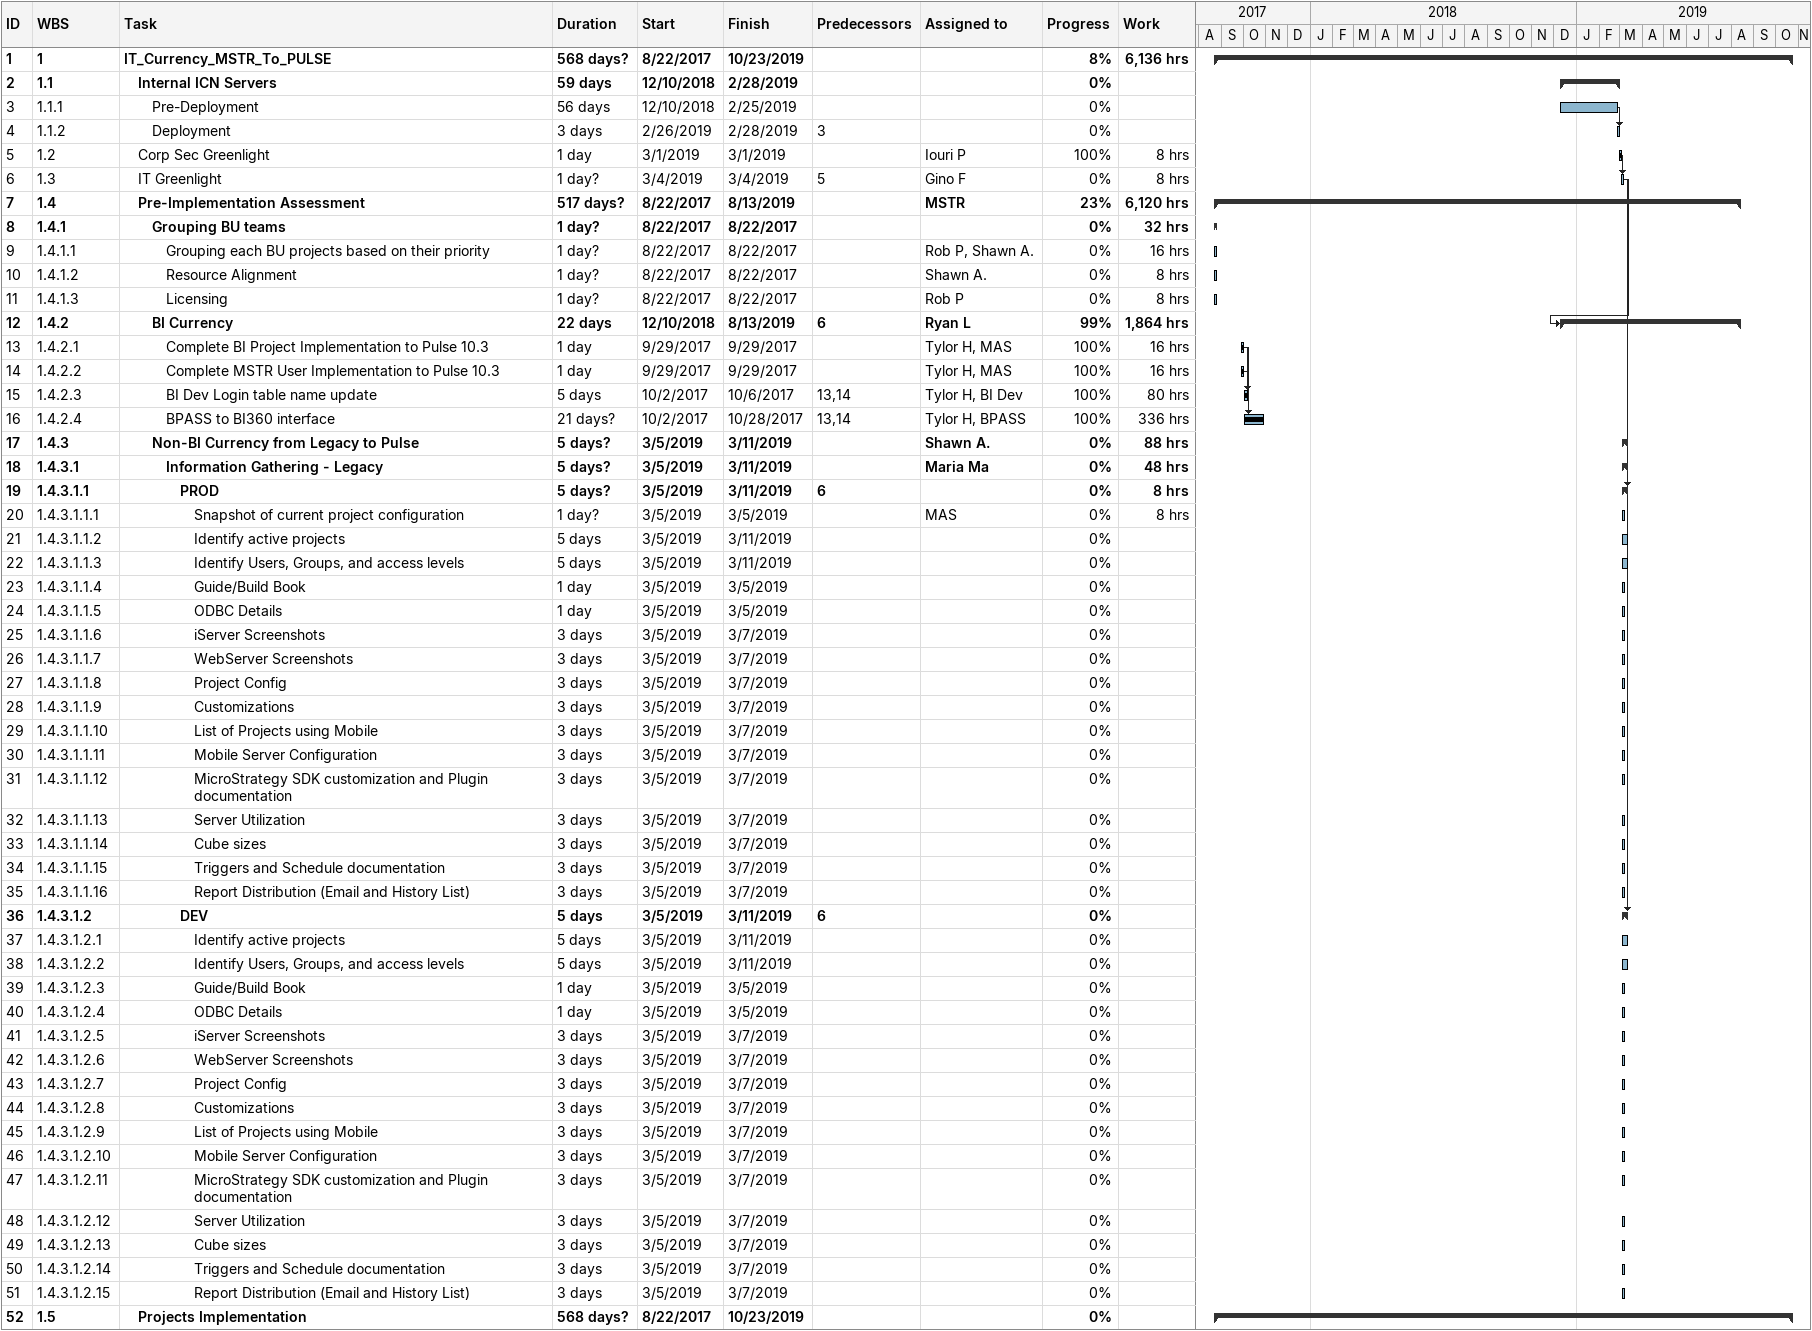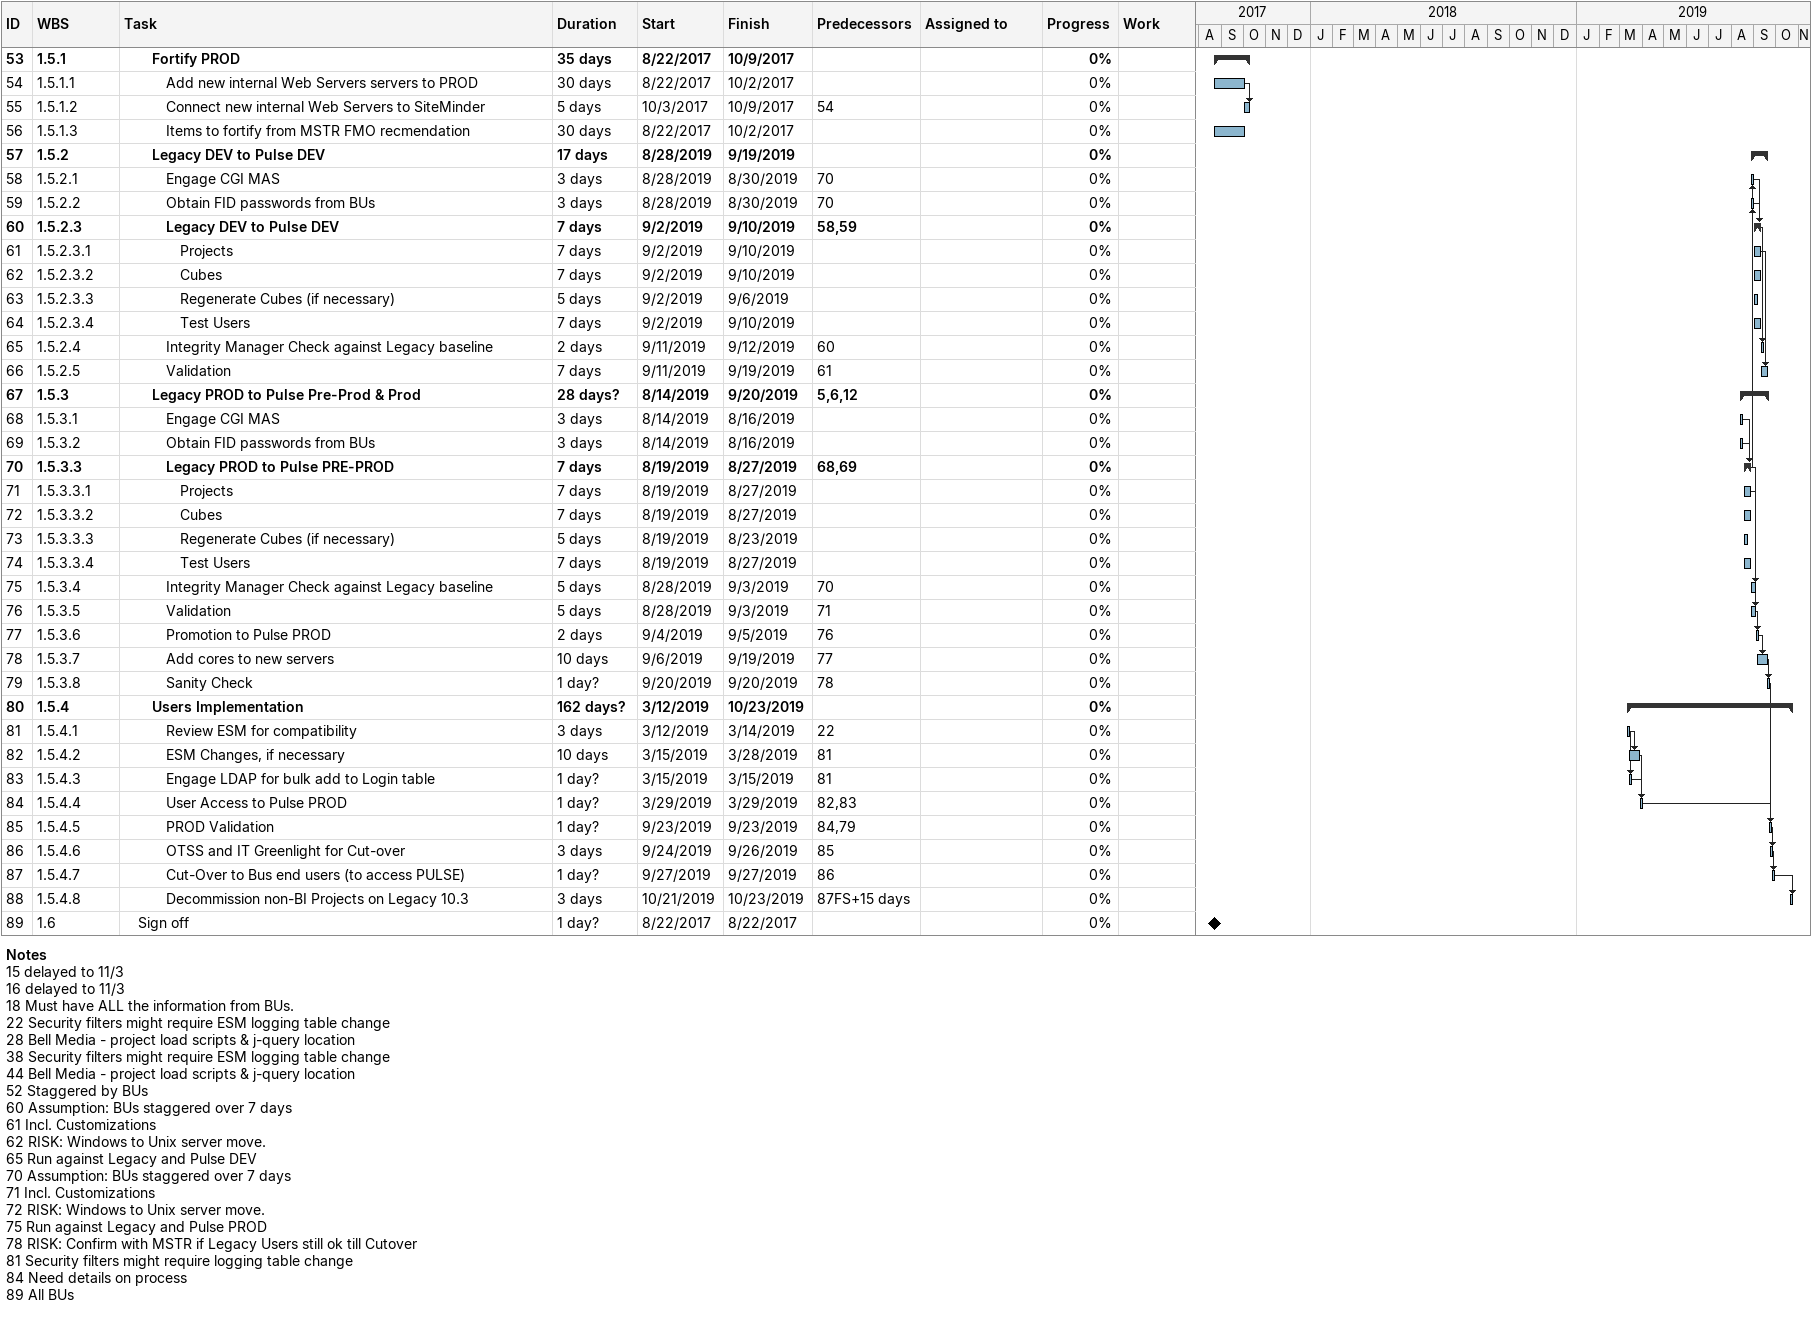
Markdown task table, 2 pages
| ID | WBS | Task | Duration | Start | Finish | Predecessors | Resources | % complete | Work (h) |
|---|---|---|---|---|---|---|---|---|---|
| 1 | 1 | **IT_Currency_MSTR_To_PULSE** | 568d? | 2017-08-22 | 2019-10-23 |  |  | 8 | 6136 |
| 2 | 1.1 | **Internal ICN Servers** | 59d | 2018-12-10 | 2019-02-28 |  |  | 0 |  |
| 3 | 1.1.1 | Pre-Deployment | 56d | 2018-12-10 | 2019-02-25 |  |  | 0 |  |
| 4 | 1.1.2 | Deployment | 3d | 2019-02-26 | 2019-02-28 | 3 |  | 0 |  |
| 5 | 1.2 | Corp Sec Greenlight | 1d | 2019-03-01 | 2019-03-01 |  | Iouri P | 100 | 8 |
| 6 | 1.3 | IT Greenlight | 1d? | 2019-03-04 | 2019-03-04 | 5 | Gino F | 0 | 8 |
| 7 | 1.4 | **Pre-Implementation Assessment** | 517d? | 2017-08-22 | 2019-08-13 |  | MSTR | 23 | 6120 |
| 8 | 1.4.1 | **Grouping BU teams** | 1d? | 2017-08-22 | 2017-08-22 |  |  | 0 | 32 |
| 9 | 1.4.1.1 | Grouping each BU projects based on their priority | 1d? | 2017-08-22 | 2017-08-22 |  | Rob P, Shawn A. | 0 | 16 |
| 10 | 1.4.1.2 | Resource Alignment | 1d? | 2017-08-22 | 2017-08-22 |  | Shawn A. | 0 | 8 |
| 11 | 1.4.1.3 | Licensing | 1d? | 2017-08-22 | 2017-08-22 |  | Rob P | 0 | 8 |
| 12 | 1.4.2 | **BI Currency** | 22d | 2018-12-10 | 2019-08-13 | 6 | Ryan L | 99 | 1864 |
| 13 | 1.4.2.1 | Complete BI Project Implementation to Pulse 10.3 | 1d | 2017-09-29 | 2017-09-29 |  | Tylor H, MAS | 100 | 16 |
| 14 | 1.4.2.2 | Complete MSTR User Implementation to Pulse 10.3 | 1d | 2017-09-29 | 2017-09-29 |  | Tylor H, MAS | 100 | 16 |
| 15 | 1.4.2.3 | BI Dev Login table name update | 5d | 2017-10-02 | 2017-10-06 | 13, 14 | Tylor H, BI Dev | 100 | 80 |
| 16 | 1.4.2.4 | BPASS to BI360 interface | 21d? | 2017-10-02 | 2017-10-28 | 13, 14 | Tylor H, BPASS | 100 | 336 |
| 17 | 1.4.3 | **Non-BI Currency from Legacy to Pulse** | 5d? | 2019-03-05 | 2019-03-11 |  | Shawn A. | 0 | 88 |
| 18 | 1.4.3.1 | **Information Gathering - Legacy** | 5d? | 2019-03-05 | 2019-03-11 |  | Maria Ma | 0 | 48 |
| 19 | 1.4.3.1.1 | **PROD** | 5d? | 2019-03-05 | 2019-03-11 | 6 |  | 0 | 8 |
| 20 | 1.4.3.1.1.1 | Snapshot of current project configuration | 1d? | 2019-03-05 | 2019-03-05 |  | MAS | 0 | 8 |
| 21 | 1.4.3.1.1.2 | Identify active projects | 5d | 2019-03-05 | 2019-03-11 |  |  | 0 |  |
| 22 | 1.4.3.1.1.3 | Identify Users, Groups, and access levels | 5d | 2019-03-05 | 2019-03-11 |  |  | 0 |  |
| 23 | 1.4.3.1.1.4 | Guide/Build Book | 1d | 2019-03-05 | 2019-03-05 |  |  | 0 |  |
| 24 | 1.4.3.1.1.5 | ODBC Details | 1d | 2019-03-05 | 2019-03-05 |  |  | 0 |  |
| 25 | 1.4.3.1.1.6 | iServer Screenshots | 3d | 2019-03-05 | 2019-03-07 |  |  | 0 |  |
| 26 | 1.4.3.1.1.7 | WebServer Screenshots | 3d | 2019-03-05 | 2019-03-07 |  |  | 0 |  |
| 27 | 1.4.3.1.1.8 | Project Config | 3d | 2019-03-05 | 2019-03-07 |  |  | 0 |  |
| 28 | 1.4.3.1.1.9 | Customizations | 3d | 2019-03-05 | 2019-03-07 |  |  | 0 |  |
| 29 | 1.4.3.1.1.10 | List of Projects using Mobile | 3d | 2019-03-05 | 2019-03-07 |  |  | 0 |  |
| 30 | 1.4.3.1.1.11 | Mobile Server Configuration | 3d | 2019-03-05 | 2019-03-07 |  |  | 0 |  |
| 31 | 1.4.3.1.1.12 | MicroStrategy SDK customization and Plugin documentation | 3d | 2019-03-05 | 2019-03-07 |  |  | 0 |  |
| 32 | 1.4.3.1.1.13 | Server Utilization | 3d | 2019-03-05 | 2019-03-07 |  |  | 0 |  |
| 33 | 1.4.3.1.1.14 | Cube sizes | 3d | 2019-03-05 | 2019-03-07 |  |  | 0 |  |
| 34 | 1.4.3.1.1.15 | Triggers and Schedule documentation | 3d | 2019-03-05 | 2019-03-07 |  |  | 0 |  |
| 35 | 1.4.3.1.1.16 | Report Distribution (Email and History List) | 3d | 2019-03-05 | 2019-03-07 |  |  | 0 |  |
| 36 | 1.4.3.1.2 | **DEV** | 5d | 2019-03-05 | 2019-03-11 | 6 |  | 0 |  |
| 37 | 1.4.3.1.2.1 | Identify active projects | 5d | 2019-03-05 | 2019-03-11 |  |  | 0 |  |
| 38 | 1.4.3.1.2.2 | Identify Users, Groups, and access levels | 5d | 2019-03-05 | 2019-03-11 |  |  | 0 |  |
| 39 | 1.4.3.1.2.3 | Guide/Build Book | 1d | 2019-03-05 | 2019-03-05 |  |  | 0 |  |
| 40 | 1.4.3.1.2.4 | ODBC Details | 1d | 2019-03-05 | 2019-03-05 |  |  | 0 |  |
| 41 | 1.4.3.1.2.5 | iServer Screenshots | 3d | 2019-03-05 | 2019-03-07 |  |  | 0 |  |
| 42 | 1.4.3.1.2.6 | WebServer Screenshots | 3d | 2019-03-05 | 2019-03-07 |  |  | 0 |  |
| 43 | 1.4.3.1.2.7 | Project Config | 3d | 2019-03-05 | 2019-03-07 |  |  | 0 |  |
| 44 | 1.4.3.1.2.8 | Customizations | 3d | 2019-03-05 | 2019-03-07 |  |  | 0 |  |
| 45 | 1.4.3.1.2.9 | List of Projects using Mobile | 3d | 2019-03-05 | 2019-03-07 |  |  | 0 |  |
| 46 | 1.4.3.1.2.10 | Mobile Server Configuration | 3d | 2019-03-05 | 2019-03-07 |  |  | 0 |  |
| 47 | 1.4.3.1.2.11 | MicroStrategy SDK customization and Plugin documentation | 3d | 2019-03-05 | 2019-03-07 |  |  | 0 |  |
| 48 | 1.4.3.1.2.12 | Server Utilization | 3d | 2019-03-05 | 2019-03-07 |  |  | 0 |  |
| 49 | 1.4.3.1.2.13 | Cube sizes | 3d | 2019-03-05 | 2019-03-07 |  |  | 0 |  |
| 50 | 1.4.3.1.2.14 | Triggers and Schedule documentation | 3d | 2019-03-05 | 2019-03-07 |  |  | 0 |  |
| 51 | 1.4.3.1.2.15 | Report Distribution (Email and History List) | 3d | 2019-03-05 | 2019-03-07 |  |  | 0 |  |
| 52 | 1.5 | **Projects Implementation** | 568d? | 2017-08-22 | 2019-10-23 |  |  | 0 |  |
| 53 | 1.5.1 | **Fortify PROD** | 35d | 2017-08-22 | 2017-10-09 |  |  | 0 |  |
| 54 | 1.5.1.1 | Add new internal Web Servers servers to PROD | 30d | 2017-08-22 | 2017-10-02 |  |  | 0 |  |
| 55 | 1.5.1.2 | Connect new internal Web Servers to SiteMinder | 5d | 2017-10-03 | 2017-10-09 | 54 |  | 0 |  |
| 56 | 1.5.1.3 | Items to fortify from MSTR FMO recmendation | 30d | 2017-08-22 | 2017-10-02 |  |  | 0 |  |
| 57 | 1.5.2 | **Legacy DEV to Pulse DEV** | 17d | 2019-08-28 | 2019-09-19 |  |  | 0 |  |
| 58 | 1.5.2.1 | Engage CGI MAS | 3d | 2019-08-28 | 2019-08-30 | 70 |  | 0 |  |
| 59 | 1.5.2.2 | Obtain FID passwords from BUs | 3d | 2019-08-28 | 2019-08-30 | 70 |  | 0 |  |
| 60 | 1.5.2.3 | **Legacy DEV to Pulse DEV** | 7d | 2019-09-02 | 2019-09-10 | 58, 59 |  | 0 |  |
| 61 | 1.5.2.3.1 | Projects | 7d | 2019-09-02 | 2019-09-10 |  |  | 0 |  |
| 62 | 1.5.2.3.2 | Cubes | 7d | 2019-09-02 | 2019-09-10 |  |  | 0 |  |
| 63 | 1.5.2.3.3 | Regenerate Cubes (if necessary) | 5d | 2019-09-02 | 2019-09-06 |  |  | 0 |  |
| 64 | 1.5.2.3.4 | Test Users | 7d | 2019-09-02 | 2019-09-10 |  |  | 0 |  |
| 65 | 1.5.2.4 | Integrity Manager Check against Legacy baseline | 2d | 2019-09-11 | 2019-09-12 | 60 |  | 0 |  |
| 66 | 1.5.2.5 | Validation | 7d | 2019-09-11 | 2019-09-19 | 61 |  | 0 |  |
| 67 | 1.5.3 | **Legacy PROD to Pulse Pre-Prod & Prod** | 28d? | 2019-08-14 | 2019-09-20 | 5, 6, 12 |  | 0 |  |
| 68 | 1.5.3.1 | Engage CGI MAS | 3d | 2019-08-14 | 2019-08-16 |  |  | 0 |  |
| 69 | 1.5.3.2 | Obtain FID passwords from BUs | 3d | 2019-08-14 | 2019-08-16 |  |  | 0 |  |
| 70 | 1.5.3.3 | **Legacy PROD to Pulse PRE-PROD** | 7d | 2019-08-19 | 2019-08-27 | 68, 69 |  | 0 |  |
| 71 | 1.5.3.3.1 | Projects | 7d | 2019-08-19 | 2019-08-27 |  |  | 0 |  |
| 72 | 1.5.3.3.2 | Cubes | 7d | 2019-08-19 | 2019-08-27 |  |  | 0 |  |
| 73 | 1.5.3.3.3 | Regenerate Cubes (if necessary) | 5d | 2019-08-19 | 2019-08-23 |  |  | 0 |  |
| 74 | 1.5.3.3.4 | Test Users | 7d | 2019-08-19 | 2019-08-27 |  |  | 0 |  |
| 75 | 1.5.3.4 | Integrity Manager Check against Legacy baseline | 5d | 2019-08-28 | 2019-09-03 | 70 |  | 0 |  |
| 76 | 1.5.3.5 | Validation | 5d | 2019-08-28 | 2019-09-03 | 71 |  | 0 |  |
| 77 | 1.5.3.6 | Promotion to Pulse PROD | 2d | 2019-09-04 | 2019-09-05 | 76 |  | 0 |  |
| 78 | 1.5.3.7 | Add cores to new servers | 10d | 2019-09-06 | 2019-09-19 | 77 |  | 0 |  |
| 79 | 1.5.3.8 | Sanity Check | 1d? | 2019-09-20 | 2019-09-20 | 78 |  | 0 |  |
| 80 | 1.5.4 | **Users Implementation** | 162d? | 2019-03-12 | 2019-10-23 |  |  | 0 |  |
| 81 | 1.5.4.1 | Review ESM for compatibility | 3d | 2019-03-12 | 2019-03-14 | 22 |  | 0 |  |
| 82 | 1.5.4.2 | ESM Changes, if necessary | 10d | 2019-03-15 | 2019-03-28 | 81 |  | 0 |  |
| 83 | 1.5.4.3 | Engage LDAP for bulk add to Login table | 1d? | 2019-03-15 | 2019-03-15 | 81 |  | 0 |  |
| 84 | 1.5.4.4 | User Access to Pulse PROD | 1d? | 2019-03-29 | 2019-03-29 | 82, 83 |  | 0 |  |
| 85 | 1.5.4.5 | PROD Validation | 1d? | 2019-09-23 | 2019-09-23 | 84, 79 |  | 0 |  |
| 86 | 1.5.4.6 | OTSS and IT Greenlight for Cut-over | 3d | 2019-09-24 | 2019-09-26 | 85 |  | 0 |  |
| 87 | 1.5.4.7 | Cut-Over to Bus end users (to access PULSE) | 1d? | 2019-09-27 | 2019-09-27 | 86 |  | 0 |  |
| 88 | 1.5.4.8 | Decommission non-BI Projects on Legacy 10.3 | 3d | 2019-10-21 | 2019-10-23 | 87FS+15d |  | 0 |  |
| 89 | 1.6 | Sign off | 1d? | 2017-08-22 | 2017-08-22 |  |  | 0 |  |

Notes
- 15: delayed to 11/3
- 16: delayed to 11/3
- 18: Must have ALL the information from BUs.
- 22: Security filters might require ESM logging table change
- 28: Bell Media - project load scripts & j-query location
- 38: Security filters might require ESM logging table change
- 44: Bell Media - project load scripts & j-query location
- 52: Staggered by BUs
- 60: Assumption: BUs staggered over 7 days
- 61: Incl. Customizations
- 62: RISK: Windows to Unix server move.
- 65: Run against Legacy and Pulse DEV
- 70: Assumption: BUs staggered over 7 days
- 71: Incl. Customizations
- 72: RISK: Windows to Unix server move.
- 75: Run against Legacy and Pulse PROD
- 78: RISK: Confirm with MSTR if Legacy Users still ok till Cutover
- 81: Security filters might require logging table change
- 84: Need details on process
- 89: All BUs
